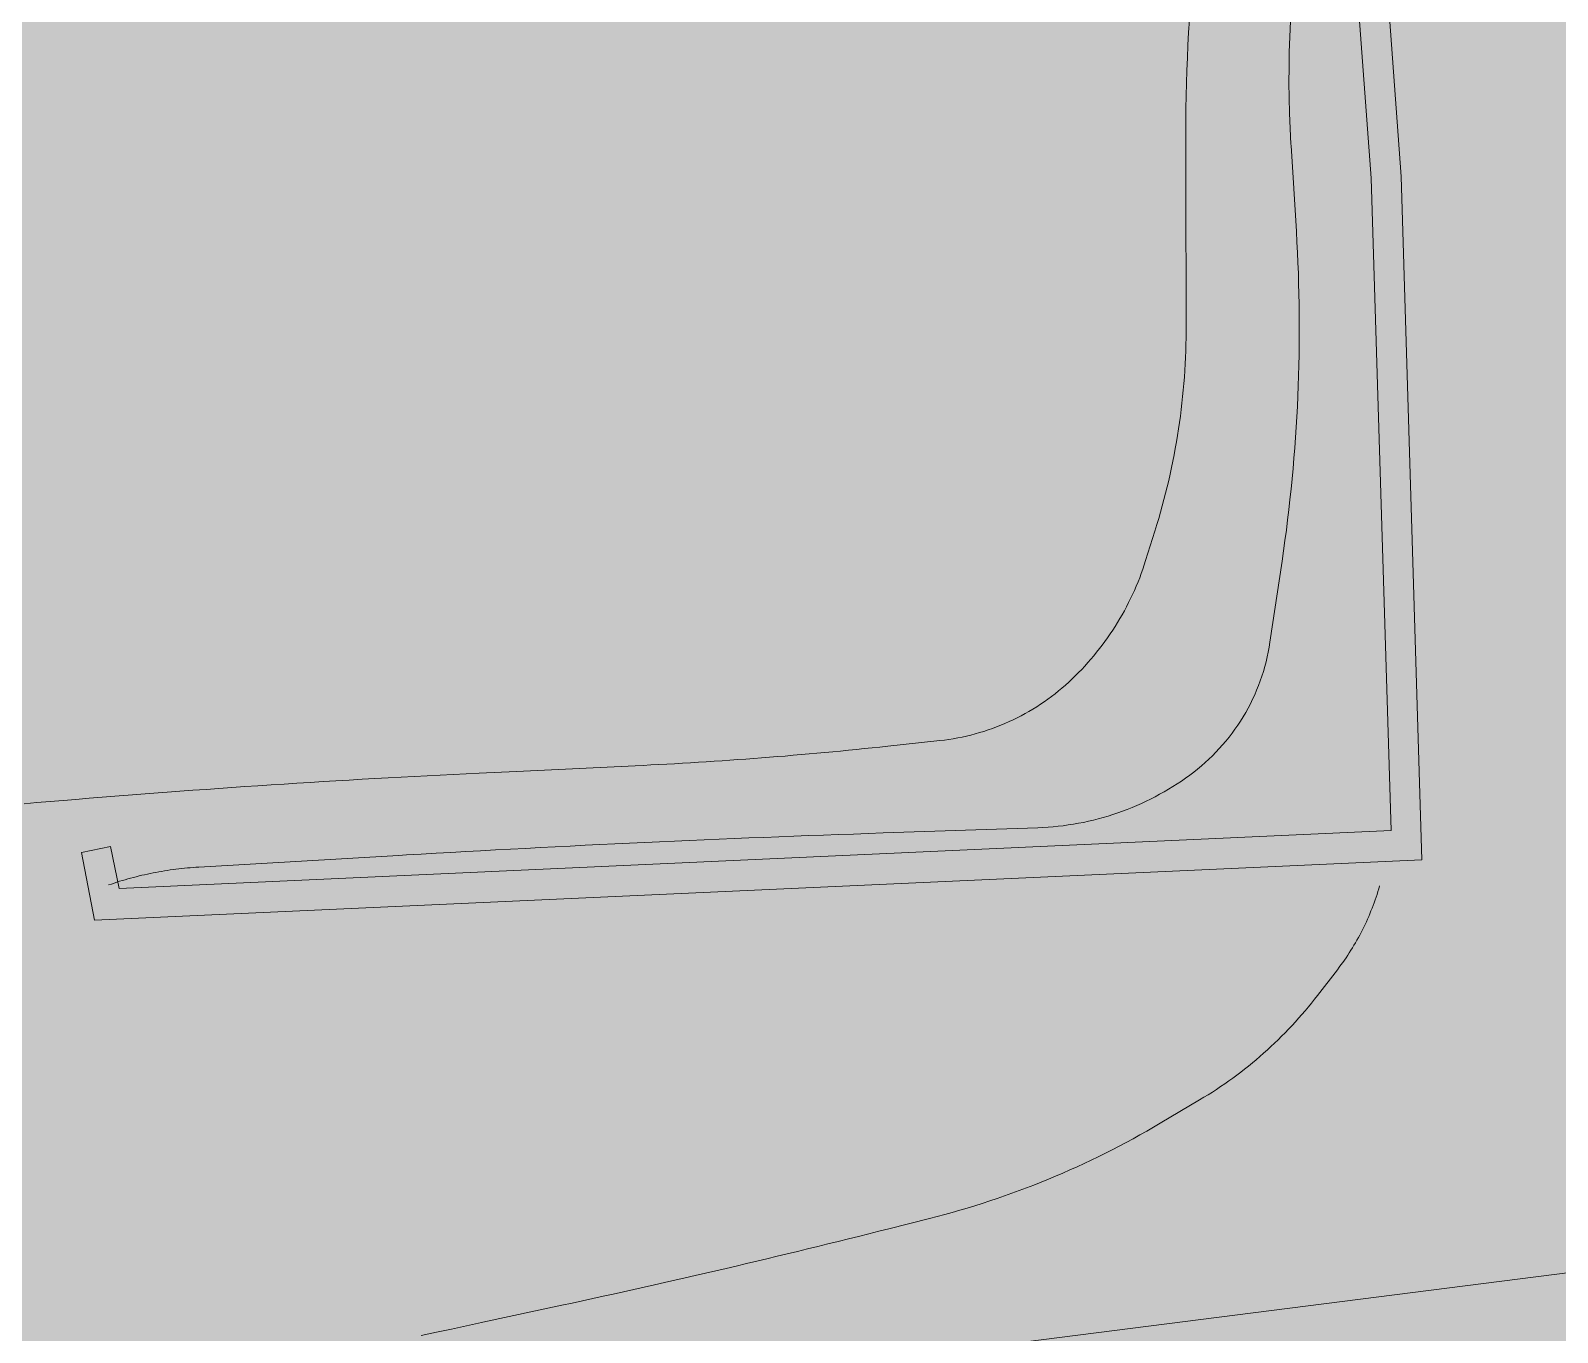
# Model space of a CAD drawing. Header units: metres. Extents: x 68582 to 69192, y 19191 to 19633.
# Drawn here: x 68952.05 to 68982.33, y 19310.54 to 19336.35 of the extents above; entities that cross this region are included whole.
import ezdxf

# ---------------------------------------------------------------- set-up
doc = ezdxf.new("R2010")
doc.units = ezdxf.units.M
doc.layers.get('0').update_dxf_attribs({"lineweight": 15})
doc.layers.add('None', color=7, linetype='Continuous', lineweight=5)

msp = doc.modelspace()

# ---------------------------------------------------------------- hatches: boundary and pattern name
at = {"true_color": 0xd1f0d1, "transparency": 33554687}
msp.add_hatch(color=254, dxfattribs=at).paths.add_polyline_path([(68588.122, 19191.443), (69192.296, 19191.443), (69192.296, 19628.232), (68588.122, 19628.232)], flags=0)
at = {"layer": 'None', "linetype": 'Continuous', "lineweight": 0, "true_color": 0xaaaaaa, "transparency": 33554687}
msp.add_hatch(color=253, dxfattribs=at).paths.add_polyline_path([(68981.81, 19349.02), (68982.16, 19345.4), (68980.11, 19345.44), (68978.59, 19342.12), (68979.23, 19333.45), (68979.64, 19319.91), (68953.32, 19318.71), (68953.06, 19320.05), (68953.64, 19320.17), (68953.81, 19319.34), (68979.03, 19320.49), (68978.63, 19333.42), (68977.98, 19342.23), (68979.73, 19346.04), (68981.5, 19346.01), (68981.22, 19348.96)], flags=0)

# ---------------------------------------------------------------- linework, layer by layer
at = {"layer": 'None', "color": 7, "linetype": 'Continuous', "lineweight": 5, "transparency": 33554687}
msp.add_lwpolyline([(68981.81, 19349.02), (68982.16, 19345.4), (68980.11, 19345.44), (68978.59, 19342.12), (68979.23, 19333.45), (68979.64, 19319.91), (68953.32, 19318.71), (68953.06, 19320.05), (68953.64, 19320.17), (68953.81, 19319.34), (68979.03, 19320.49), (68978.63, 19333.42), (68977.98, 19342.23), (68979.73, 19346.04), (68981.5, 19346.01), (68981.22, 19348.96)], close=True, dxfattribs=at)
for points in [[(68975.029, 19336.556), (68975.014, 19336.306), (68975, 19336.055), (68974.989, 19335.804), (68974.979, 19335.554), (68974.971, 19335.303), (68974.965, 19335.052), (68974.961, 19334.802), (68974.959, 19334.551), (68974.958, 19334.308), (68974.96, 19333.38), (68974.966, 19330.511), (68974.966, 19330.384), (68974.964, 19330.254), (68974.961, 19330.125), (68974.957, 19329.995), (68974.952, 19329.866), (68974.945, 19329.736), (68974.938, 19329.607), (68974.929, 19329.477), (68974.918, 19329.348), (68974.907, 19329.219), (68974.894, 19329.09), (68974.88, 19328.961), (68974.865, 19328.832), (68974.849, 19328.704), (68974.831, 19328.575), (68974.812, 19328.447), (68974.792, 19328.319), (68974.771, 19328.191), (68974.749, 19328.063), (68974.725, 19327.936), (68974.7, 19327.808), (68974.674, 19327.681), (68974.646, 19327.555), (68974.618, 19327.428), (68974.588, 19327.302), (68974.557, 19327.176), (68974.525, 19327.051), (68974.491, 19326.925), (68974.457, 19326.8), (68974.421, 19326.676), (68974.384, 19326.551), (68974.345, 19326.425), (68974.161, 19325.838), (68974.134, 19325.753), (68974.105, 19325.668), (68974.075, 19325.583), (68974.043, 19325.499), (68974.01, 19325.415), (68973.975, 19325.332), (68973.939, 19325.249), (68973.902, 19325.167), (68973.863, 19325.085), (68973.823, 19325.005), (68973.782, 19324.924), (68973.74, 19324.845), (68973.696, 19324.766), (68973.651, 19324.688), (68973.605, 19324.611), (68973.557, 19324.534), (68973.508, 19324.459), (68973.458, 19324.384), (68973.407, 19324.31), (68973.354, 19324.236), (68973.3, 19324.164), (68973.246, 19324.093), (68973.19, 19324.022), (68973.132, 19323.952), (68973.074, 19323.884), (68973.015, 19323.816), (68972.954, 19323.749), (68972.893, 19323.683), (68972.83, 19323.618), (68972.766, 19323.555), (68972.701, 19323.492), (68972.635, 19323.43), (68972.569, 19323.371), (68972.502, 19323.312), (68972.434, 19323.255), (68972.364, 19323.199), (68972.294, 19323.145), (68972.222, 19323.092), (68972.149, 19323.041), (68972.075, 19322.991), (68972.001, 19322.942), (68971.925, 19322.895), (68971.848, 19322.85), (68971.771, 19322.806), (68971.692, 19322.763), (68971.613, 19322.723), (68971.533, 19322.683), (68971.452, 19322.646), (68971.371, 19322.61), (68971.289, 19322.575), (68971.206, 19322.543), (68971.122, 19322.512), (68971.038, 19322.482), (68970.954, 19322.454), (68970.868, 19322.428), (68970.783, 19322.404), (68970.697, 19322.381), (68970.61, 19322.36), (68970.523, 19322.341), (68970.436, 19322.324), (68970.348, 19322.308), (68970.26, 19322.294), (68970.172, 19322.282), (68970.083, 19322.271), (68969.05, 19322.16), (68968.894, 19322.143), (68968.738, 19322.127), (68968.582, 19322.111), (68968.426, 19322.095), (68968.269, 19322.079), (68968.112, 19322.064), (68967.957, 19322.049), (68967.8, 19322.034), (68967.644, 19322.02), (68967.487, 19322.006), (68967.33, 19321.992), (68967.174, 19321.979), (68967.017, 19321.965), (68966.861, 19321.953), (68966.704, 19321.94), (68966.548, 19321.928), (68966.391, 19321.916), (68966.234, 19321.904), (68966.078, 19321.893), (68965.92, 19321.881), (68965.764, 19321.871), (68965.607, 19321.86), (68965.45, 19321.85), (68965.294, 19321.84), (68965.136, 19321.83), (68964.98, 19321.821), (68964.823, 19321.812), (68964.667, 19321.803), (68964.509, 19321.795), (68964.352, 19321.787), (68964.196, 19321.779), (68964.038, 19321.771), (68961.685, 19321.66), (68960.95, 19321.625), (68960.69, 19321.613), (68960.433, 19321.6), (68960.172, 19321.587), (68959.916, 19321.574), (68959.655, 19321.56), (68959.398, 19321.547), (68959.142, 19321.533), (68958.881, 19321.518), (68958.625, 19321.503), (68958.368, 19321.488), (68958.108, 19321.473), (68957.851, 19321.458), (68957.594, 19321.442), (68957.334, 19321.425), (68957.078, 19321.409), (68956.821, 19321.392), (68956.561, 19321.375), (68956.304, 19321.358), (68956.044, 19321.34), (68955.788, 19321.322), (68955.531, 19321.304), (68955.271, 19321.286), (68955.015, 19321.267), (68954.758, 19321.248), (68954.498, 19321.228), (68954.242, 19321.209), (68953.985, 19321.189), (68953.726, 19321.169), (68953.469, 19321.148), (68953.213, 19321.127), (68952.953, 19321.106), (68952.7, 19321.085), (68952.438, 19321.063), (68952.18, 19321.041), (68951.925, 19321.019)], [(68977.031, 19336.528), (68977.017, 19336.223), (68977.008, 19335.917), (68977.004, 19335.612), (68977.003, 19335.317), (68977.007, 19335.012), (68977.015, 19334.707), (68977.027, 19334.402), (68977.043, 19334.092), (68977.045, 19334.065), (68977.149, 19332.365), (68977.161, 19332.153), (68977.172, 19331.948), (68977.181, 19331.743), (68977.189, 19331.539), (68977.195, 19331.334), (68977.2, 19331.129), (68977.204, 19330.924), (68977.207, 19330.719), (68977.208, 19330.514), (68977.207, 19330.324), (68977.206, 19330.119), (68977.203, 19329.914), (68977.199, 19329.71), (68977.193, 19329.504), (68977.187, 19329.3), (68977.178, 19329.095), (68977.169, 19328.89), (68977.158, 19328.685), (68977.146, 19328.481), (68977.132, 19328.276), (68977.118, 19328.072), (68977.101, 19327.867), (68977.084, 19327.663), (68977.065, 19327.459), (68977.045, 19327.255), (68977.023, 19327.051), (68977, 19326.847), (68976.976, 19326.644), (68976.951, 19326.441), (68976.924, 19326.238), (68976.896, 19326.035), (68976.865, 19325.825), (68976.626, 19324.219), (68976.61, 19324.122), (68976.592, 19324.025), (68976.572, 19323.929), (68976.549, 19323.833), (68976.523, 19323.737), (68976.496, 19323.642), (68976.466, 19323.548), (68976.434, 19323.455), (68976.399, 19323.363), (68976.362, 19323.271), (68976.323, 19323.18), (68976.282, 19323.091), (68976.238, 19323.002), (68976.192, 19322.915), (68976.145, 19322.828), (68976.095, 19322.743), (68976.043, 19322.659), (68975.988, 19322.577), (68975.932, 19322.495), (68975.874, 19322.416), (68975.814, 19322.337), (68975.752, 19322.261), (68975.688, 19322.185), (68975.622, 19322.112), (68975.555, 19322.04), (68975.486, 19321.969), (68975.415, 19321.901), (68975.342, 19321.834), (68975.268, 19321.769), (68975.192, 19321.706), (68975.114, 19321.644), (68975.035, 19321.585), (68974.953, 19321.526), (68974.87, 19321.469), (68974.786, 19321.413), (68974.701, 19321.359), (68974.614, 19321.306), (68974.527, 19321.255), (68974.439, 19321.206), (68974.35, 19321.158), (68974.26, 19321.112), (68974.169, 19321.067), (68974.078, 19321.025), (68973.985, 19320.984), (68973.892, 19320.945), (68973.798, 19320.907), (68973.704, 19320.871), (68973.608, 19320.837), (68973.512, 19320.805), (68973.416, 19320.775), (68973.319, 19320.746), (68973.222, 19320.72), (68973.124, 19320.695), (68973.025, 19320.672), (68972.926, 19320.65), (68972.827, 19320.631), (68972.728, 19320.614), (68972.628, 19320.598), (68972.528, 19320.584), (68972.427, 19320.572), (68972.327, 19320.562), (68972.226, 19320.554), (68972.125, 19320.548), (68972.024, 19320.544), (68968.96, 19320.44), (68968.66, 19320.43), (68968.366, 19320.419), (68968.071, 19320.409), (68967.771, 19320.398), (68967.477, 19320.387), (68967.183, 19320.376), (68966.888, 19320.364), (68966.594, 19320.353), (68966.294, 19320.341), (68966, 19320.328), (68965.706, 19320.316), (68965.411, 19320.304), (68965.111, 19320.291), (68964.817, 19320.278), (68964.523, 19320.264), (68964.229, 19320.251), (68963.929, 19320.237), (68963.635, 19320.223), (68963.34, 19320.209), (68963.046, 19320.195), (68962.752, 19320.18), (68962.452, 19320.165), (68962.158, 19320.15), (68961.864, 19320.135), (68961.57, 19320.119), (68961.27, 19320.103), (68960.976, 19320.087), (68960.682, 19320.071), (68960.388, 19320.055), (68960.094, 19320.038), (68959.794, 19320.021), (68959.505, 19320.004), (68959.35, 19319.995), (68955.389, 19319.764), (68955.332, 19319.76), (68955.275, 19319.756), (68955.218, 19319.751), (68955.161, 19319.746), (68955.104, 19319.741), (68955.047, 19319.735), (68954.99, 19319.728), (68954.933, 19319.721), (68954.877, 19319.714), (68954.82, 19319.706), (68954.764, 19319.697), (68954.707, 19319.689), (68954.651, 19319.679), (68954.595, 19319.669), (68954.538, 19319.659), (68954.482, 19319.648), (68954.426, 19319.637), (68954.37, 19319.625), (68954.314, 19319.613), (68954.259, 19319.6), (68954.203, 19319.587), (68954.147, 19319.573), (68954.092, 19319.559), (68954.037, 19319.544), (68953.982, 19319.529), (68953.927, 19319.513), (68953.872, 19319.497), (68953.817, 19319.481), (68953.763, 19319.464), (68953.708, 19319.446), (68953.654, 19319.428), (68953.6, 19319.41)], [(68978.8, 19319.39), (68978.784, 19319.335), (68978.767, 19319.279), (68978.749, 19319.223), (68978.731, 19319.168), (68978.712, 19319.112), (68978.692, 19319.057), (68978.672, 19319.002), (68978.651, 19318.948), (68978.629, 19318.894), (68978.607, 19318.84), (68978.584, 19318.786), (68978.561, 19318.732), (68978.537, 19318.679), (68978.512, 19318.626), (68978.487, 19318.573), (68978.46, 19318.521), (68978.434, 19318.469), (68978.407, 19318.417), (68978.379, 19318.366), (68978.35, 19318.315), (68978.321, 19318.264), (68978.292, 19318.214), (68978.261, 19318.164), (68978.231, 19318.114), (68978.199, 19318.065), (68978.167, 19318.016), (68978.135, 19317.967), (68978.101, 19317.919), (68978.068, 19317.871), (68978.033, 19317.824), (68977.999, 19317.777), (68977.963, 19317.73), (68977.57, 19317.22), (68977.511, 19317.143), (68977.449, 19317.067), (68977.387, 19316.991), (68977.324, 19316.915), (68977.26, 19316.841), (68977.195, 19316.767), (68977.13, 19316.694), (68977.063, 19316.622), (68976.996, 19316.55), (68976.927, 19316.48), (68976.858, 19316.41), (68976.788, 19316.341), (68976.717, 19316.273), (68976.646, 19316.206), (68976.574, 19316.139), (68976.501, 19316.074), (68976.427, 19316.009), (68976.352, 19315.945), (68976.277, 19315.882), (68976.2, 19315.82), (68976.124, 19315.759), (68976.046, 19315.699), (68975.968, 19315.64), (68975.889, 19315.581), (68975.809, 19315.524), (68975.729, 19315.467), (68975.648, 19315.412), (68975.566, 19315.357), (68975.484, 19315.304), (68975.401, 19315.251), (68975.317, 19315.2), (68975.232, 19315.149), (68974.45, 19314.685), (68974.318, 19314.607), (68974.183, 19314.53), (68974.048, 19314.453), (68973.912, 19314.379), (68973.775, 19314.305), (68973.638, 19314.232), (68973.5, 19314.161), (68973.362, 19314.091), (68973.223, 19314.022), (68973.083, 19313.955), (68972.943, 19313.889), (68972.802, 19313.824), (68972.66, 19313.76), (68972.518, 19313.698), (68972.375, 19313.637), (68972.232, 19313.577), (68972.089, 19313.518), (68971.944, 19313.461), (68971.8, 19313.405), (68971.654, 19313.351), (68971.509, 19313.297), (68971.363, 19313.245), (68971.216, 19313.195), (68971.069, 19313.145), (68970.921, 19313.097), (68970.773, 19313.05), (68970.625, 19313.005), (68970.476, 19312.961), (68970.327, 19312.918), (68970.177, 19312.877), (68970.027, 19312.837), (68969.876, 19312.798), (68969.07, 19312.595), (68968.874, 19312.545), (68968.672, 19312.494), (68968.47, 19312.444), (68968.267, 19312.393), (68968.065, 19312.343), (68967.863, 19312.294), (68967.661, 19312.244), (68967.458, 19312.195), (68967.256, 19312.146), (68967.056, 19312.098), (68966.854, 19312.049), (68966.651, 19312), (68966.449, 19311.952), (68966.246, 19311.904), (68966.043, 19311.856), (68965.841, 19311.809), (68965.638, 19311.762), (68965.435, 19311.714), (68965.232, 19311.668), (68965.029, 19311.621), (68964.826, 19311.574), (68964.623, 19311.528), (68964.42, 19311.482), (68964.217, 19311.436), (68964.013, 19311.391), (68963.81, 19311.345), (68963.607, 19311.3), (68963.403, 19311.255), (68963.2, 19311.211), (68962.997, 19311.166), (68962.793, 19311.122), (68962.584, 19311.077), (68961.02, 19310.74), (68960.99, 19310.733), (68960.699, 19310.67), (68960.399, 19310.606), (68960.1, 19310.542), (68959.8, 19310.479)], [(68962.1, 19291.869), (68997.935, 19298.098), (69025.935, 19299.288), (69065.935, 19300.038), (69103.795, 19300.868), (69103.765, 19298.208), (69118.039, 19298.401), (69117.796, 19309.133), (69072.305, 19308.268), (69069.665, 19310.408), (69069.085, 19312.968), (69117.795, 19314.028), (69117.755, 19317.028), (69061.845, 19315.998), (69039.835, 19315.288), (69013.335, 19314.398), (68995.545, 19313.378), (68971.415, 19310.308)]]:
    msp.add_lwpolyline(points, dxfattribs=at)

doc.saveas('drawing.dxf')
